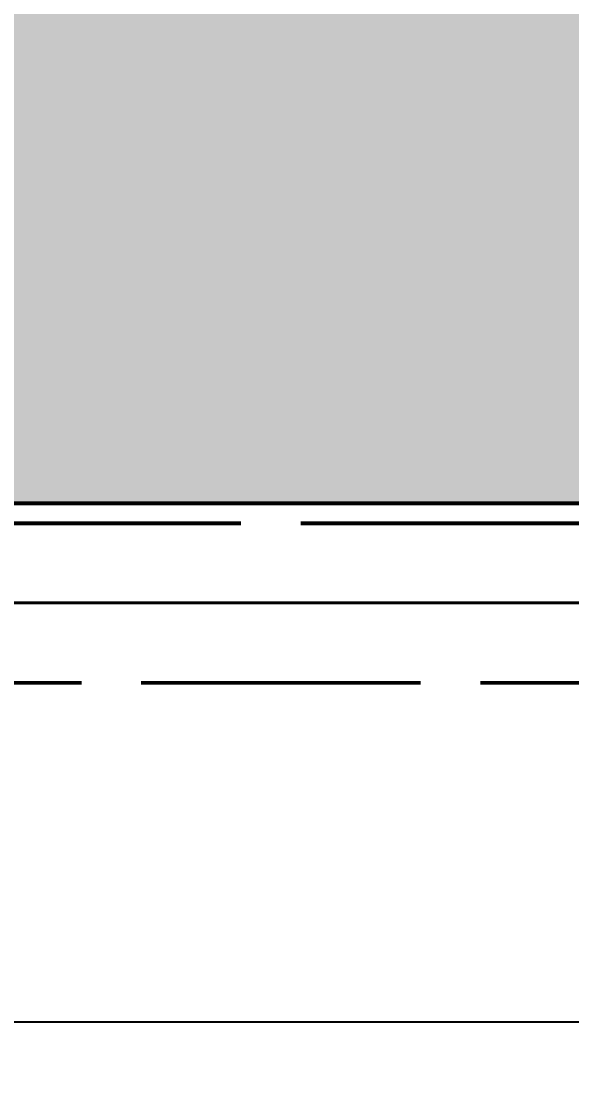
# Model space of a CAD drawing. Header units: millimetres. Extents: x -6059 to 136424, y -4267 to 4144.
# Drawn here: x 126012 to 126985, y -1023 to 852 of the extents above; entities that cross this region are included whole.
import ezdxf

# ---------------------------------------------------------------- set-up
doc = ezdxf.new("R2010")
doc.units = ezdxf.units.MM
doc.linetypes.add('DASH_494_106', pattern=[599.722222, 493.888889, -105.833333])
for name, color, linetype in [('DIMENSIONS', 7, 'Continuous'), ('GEOFAB', 5, 'Continuous'), ('MODULE_ART', 7, 'Continuous'), ('TANK', 7, 'Continuous')]:
    doc.layers.add(name, color=color, linetype=linetype)
doc.styles.add('ARIAL', font='arial.ttf')
doc.dimstyles.get("Standard").update_dxf_attribs({"dimtxt": 2.5, "dimasz": 2.5, "dimexe": 1.25, "dimexo": 0.625, "dimtad": 1, "dimcen": 2.5, "dimazin": 3, "dimtfac": 1, "dimtmove": 0, "dimatfit": 3})

# ---------------------------------------------------------------- blocks, each defined once
blk = doc.blocks.new('atlancube_face')
at = {"true_color": 0x000000}
blk.add_solid([(-1.8, -1.8), (1151.8, -1.8), (-1.8, 781.8), (1151.8, 781.8)], dxfattribs=at)

msp = doc.modelspace()

# ---------------------------------------------------------------- linework, layer by layer
at = {"layer": 'GEOFAB', "color": 6, "lineweight": 40}
msp.add_line((-176.4, -176.4), (133576.4, -176.4), dxfattribs=at)
at = {"layer": 'GEOFAB', "color": 5, "linetype": 'DASH_494_106', "lineweight": 50}
msp.add_line((-317.5, -317.5), (133717.5, -317.5), dxfattribs=at)
at = {"layer": 'GEOFAB', "color": 5, "linetype": 'DASH_494_106', "lineweight": 53}
msp.add_lwpolyline([(-35.3, -35.3), (133435.3, -35.3), (133435.3, 1595.3), (-35.3, 1595.3)], close=True, dxfattribs=at)
at = {"layer": 'TANK', "lineweight": 53}
msp.add_lwpolyline([(0, 0), (133400, 0), (133400, 1560), (0, 1560)], close=True, dxfattribs=at)

# ---------------------------------------------------------------- block references
at = {"layer": 'MODULE_ART'}
for p in [(125350, 780), (126500, 780), (125350, 0), (126500, 0)]:
    msp.add_blockref('atlancube_face', p, dxfattribs=at)

# ---------------------------------------------------------------- dimensions: what is measured, and where the dimension line sits
at = {"layer": 'DIMENSIONS'}
msp.add_linear_dim(base=(0, -917.2), p1=(0, -317.5), p2=(133400, -317.5), dimstyle='Standard', override={"dimtxt": 202.071111, "dimasz": 158.75, "dimexe": 105.833333, "dimexo": 0, "dimgap": 88.194444, "dimtad": 1, "dimtih": 0, "dimtoh": 0, "dimdec": 0, "dimtxsty": 'ARIAL', "dimclrd": 7, "dimclre": 7, "dimclrt": 7}, dxfattribs=at).render()

doc.saveas('drawing.dxf')
